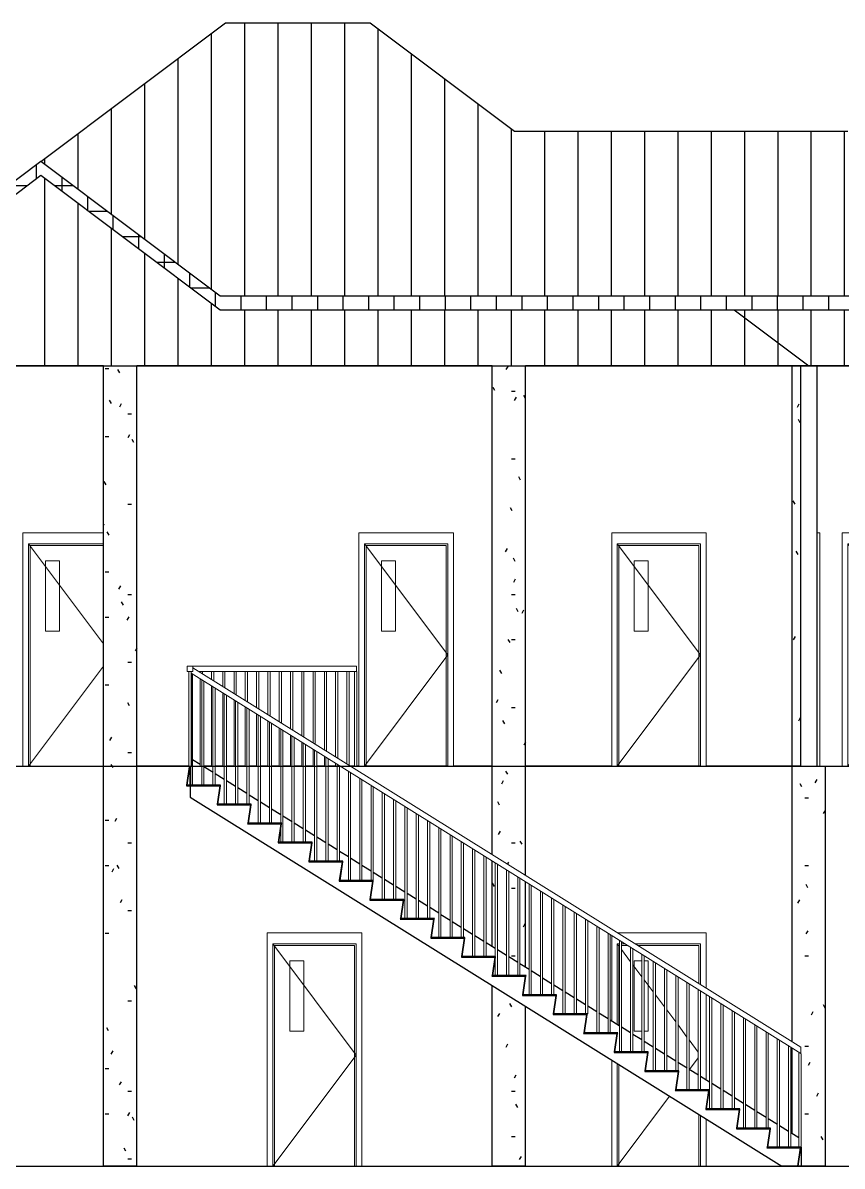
# Model space of a CAD drawing. Header units: millimetres. Extents: x 5566 to 76250, y 4768 to 55588.
# Drawn here: x 38304 to 45679, y 45300 to 55588 of the extents above; entities that cross this region are included whole.
import ezdxf

# ---------------------------------------------------------------- set-up
doc = ezdxf.new("R2010")
doc.units = ezdxf.units.MM
doc.layers.get('0').update_dxf_attribs({"color": 250})
for name, color, linetype, lineweight in [('A-DOOR', 255, 'Continuous', 15), ('A-DOOR-FRAM', 255, 'Continuous', 18), ('A-FLOR-HRAL', 255, 'Continuous', 9)]:
    doc.layers.add(name, color=color, linetype=linetype, lineweight=lineweight)
pattern_1 = [(0, (43717.83, 50443.75), (812.8, 203.2), [33.528, -576.072, 33.528, -576.072, -3251.2]), (0, (43717.83, 50443.75), (812.8, 203.2), [-1219.2, 33.528, -1185.672, 33.528, -576.072, -1422.4]), (0, (43717.83, 50443.75), (812.8, 203.2), [-3048, 33.528, -372.872, 33.528, -982.472]), (120, (44022.63, 50545.35), (-582.3764, 602.3054), [33.528, -576.072, 33.528, -3827.272]), (120, (44022.63, 50545.35), (-582.3764, 602.3054), [-643.128, -576.072, 33.528, -1185.672, -2032]), (120, (44022.63, 50545.35), (-582.3764, 602.3054), [-2438.4, 33.528, -576.072, 33.528, -1388.872]), (120, (44022.63, 50545.35), (-582.3764, 602.3054), [-3081.528, -372.872, 33.528, -982.472]), (240, (44124.23, 50951.75), (-230.4236, -805.5054), [33.528, -576.072, 33.528, -3827.272]), (240, (44124.23, 50951.75), (-230.4236, -805.5054), [-643.128, -576.072, 33.528, -1185.672, -2032]), (240, (44124.23, 50951.75), (-230.4236, -805.5054), [-2438.4, 33.528, -576.072, 33.528, -1388.872]), (240, (44124.23, 50951.75), (-230.4236, -805.5054), [-3081.528, -372.872, 33.528, -982.472])]

# ---------------------------------------------------------------- blocks, each defined once
blk = doc.blocks.new('M_Door-Passage-Single-Vision_Lite - 750 x 2000mm-V1-Section 3')
at = {"layer": 'A-DOOR'}
for p, q in [((-5447, 2000), (-4697, 1000)), ((-5295, 1848), (-5168, 1848)), ((-5295, 1213), (-5295, 1848)), ((-5168, 1848), (-5168, 1213)), ((-5168, 1213), (-5295, 1213)), ((-4697, 1000), (-5447, 0)), ((-5432, 0), (-4713, 0))]:
    blk.add_line(p, q, dxfattribs=at)
at = {"layer": 'A-DOOR-FRAM'}
for p, q in [((-4647, 2100), (-5497, 2100)), ((-5497, 2100), (-5497, 0)), ((-4647, 2100), (-4647, 0)), ((-5447, 2000), (-4697, 2000)), ((-5447, 0), (-5447, 2000)), ((-5432, 1984), (-4713, 1984)), ((-5432, 0), (-5432, 1984)), ((-4713, 1984), (-4713, 0)), ((-4697, 2000), (-4697, 0)), ((-5497, 0), (-5447, 0)), ((-5447, 0), (-5432, 0)), ((-4697, 0), (-4713, 0)), ((-4647, 0), (-4697, 0))]:
    blk.add_line(p, q, dxfattribs=at)
blk = doc.blocks.new('M_Door-Passage-Single-Vision_Lite - 750 x 2000mm-V2-Section 3')
at = {"layer": 'A-DOOR'}
for p, q in [((-2347, 2000), (-2328, 1974)), ((-2308, 1948), (-2227, 1839)), ((-2207, 1812), (-2125, 1703)), ((-2195, 1848), (-2125, 1848)), ((-2195, 1213), (-2195, 1848)), ((-2105, 1848), (-2068, 1848)), ((-2068, 1848), (-2068, 1213)), ((-2105, 1677), (-2023, 1568)), ((-2003, 1541), (-1922, 1432)), ((-1902, 1406), (-1820, 1297)), ((-1800, 1270), (-1719, 1161)), ((-2125, 1213), (-2195, 1213)), ((-2068, 1213), (-2105, 1213)), ((-1699, 1135), (-1617, 1026)), ((-1617, 974), (-1695, 870)), ((-1876, 629), (-2347, 0)), ((-2332, 0), (-1613, 0))]:
    blk.add_line(p, q, dxfattribs=at)
at = {"layer": 'A-DOOR-FRAM'}
for p, q in [((-2397, 2075), (-2397, 1308)), ((-1547, 2100), (-2343, 2100)), ((-1547, 2100), (-1547, 1604)), ((-2347, 2000), (-2328, 2000)), ((-2347, 1277), (-2347, 2000)), ((-2332, 1984), (-2328, 1984)), ((-2332, 1267), (-2332, 1984)), ((-2308, 2000), (-2277, 2000)), ((-2308, 1984), (-2251, 1984)), ((-2182, 2000), (-1597, 2000)), ((-2157, 1984), (-1613, 1984)), ((-1613, 1984), (-1613, 1645)), ((-1597, 2000), (-1597, 1636)), ((-1547, 1545), (-1547, 778)), ((-2397, 954), (-2397, 0)), ((-2347, 0), (-2347, 923)), ((-2332, 0), (-2332, 913)), ((-1613, 466), (-1613, 0)), ((-1597, 456), (-1597, 0)), ((-1547, 425), (-1547, 0)), ((-2397, 0), (-2347, 0)), ((-2347, 0), (-2332, 0)), ((-1597, 0), (-1613, 0)), ((-1547, 0), (-1597, 0))]:
    blk.add_line(p, q, dxfattribs=at)
blk = doc.blocks.new('M_Door-Passage-Single-Vision_Lite - 750 x 2000mm-V4-Section 3')
at = {"layer": 'A-DOOR'}
for p, q in [((-2347, 5600), (-1597, 4600)), ((-2195, 5448), (-2068, 5448)), ((-2195, 4813), (-2195, 5448)), ((-2068, 5448), (-2068, 4813)), ((-2068, 4813), (-2195, 4813)), ((-1597, 4600), (-2347, 3600))]:
    blk.add_line(p, q, dxfattribs=at)
at = {"layer": 'A-DOOR-FRAM'}
for p, q in [((-1547, 5700), (-2397, 5700)), ((-2397, 5700), (-2397, 3600)), ((-1547, 5700), (-1547, 3600)), ((-2347, 5600), (-1597, 5600)), ((-2347, 3600), (-2347, 5600)), ((-2332, 5584), (-1613, 5584)), ((-2332, 3600), (-2332, 5584)), ((-1613, 5584), (-1613, 3600)), ((-1597, 5600), (-1597, 3600)), ((-2397, 3600), (-2347, 3600)), ((-1547, 3600), (-1597, 3600))]:
    blk.add_line(p, q, dxfattribs=at)
blk = doc.blocks.new('M_Door-Passage-Single-Vision_Lite - 750 x 2000mm-V5-Section 3')
at = {"layer": 'A-DOOR'}
for p, q in [((-7647, 5600), (-6972, 4700)), ((-7495, 5448), (-7368, 5448)), ((-7495, 4813), (-7495, 5448)), ((-7368, 5448), (-7368, 4813)), ((-7368, 4813), (-7495, 4813)), ((-6972, 4500), (-7647, 3600)), ((-7632, 3600), (-6972, 3600))]:
    blk.add_line(p, q, dxfattribs=at)
at = {"layer": 'A-DOOR-FRAM'}
for p, q in [((-6972, 5700), (-7697, 5700)), ((-7697, 5700), (-7697, 3600)), ((-7647, 5600), (-6972, 5600)), ((-7647, 3600), (-7647, 5600)), ((-7632, 5584), (-6972, 5584)), ((-7632, 3600), (-7632, 5584)), ((-7697, 3600), (-7647, 3600)), ((-7647, 3600), (-7632, 3600))]:
    blk.add_line(p, q, dxfattribs=at)
blk = doc.blocks.new('M_Door-Passage-Single-Vision_Lite - 750 x 2000mm-V3-Section 3')
at = {"layer": 'A-DOOR-FRAM'}
for p, q in [((2478, 2100), (2453, 2100)), ((2478, 2100), (2478, 0)), ((2478, 0), (2453, 0))]:
    blk.add_line(p, q, dxfattribs=at)
blk = doc.blocks.new('Railing - 20mm-1718728-Section 3')
at = {"layer": 'A-FLOR-HRAL'}
for p, q in [((-6169, 4426), (-6169, 3429)), ((-6189, 3429), (-6189, 3600))]:
    blk.add_line(p, q, dxfattribs=at)
blk = doc.blocks.new('Railing - 20mm-1718726-Section 3')
at = {"layer": 'A-FLOR-HRAL'}
for p, q in [((-6087, 3429), (-6087, 4376)), ((-6067, 4363), (-6067, 3429))]:
    blk.add_line(p, q, dxfattribs=at)
blk = doc.blocks.new('Railing - 20mm-1718724-Section 3')
at = {"layer": 'A-FLOR-HRAL'}
for p, q in [((-5986, 3429), (-5986, 4312)), ((-5966, 4300), (-5966, 3429))]:
    blk.add_line(p, q, dxfattribs=at)
blk = doc.blocks.new('Railing - 20mm-1718722-Section 3')
at = {"layer": 'A-FLOR-HRAL'}
for p, q in [((-5884, 3257), (-5884, 4249)), ((-5864, 4236), (-5864, 3257))]:
    blk.add_line(p, q, dxfattribs=at)
blk = doc.blocks.new('Railing - 20mm-1718720-Section 3')
at = {"layer": 'A-FLOR-HRAL'}
for p, q in [((-5783, 3257), (-5783, 4185)), ((-5763, 4173), (-5763, 3257))]:
    blk.add_line(p, q, dxfattribs=at)
blk = doc.blocks.new('Railing - 20mm-1718718-Section 3')
at = {"layer": 'A-FLOR-HRAL'}
for p, q in [((-5681, 3257), (-5681, 4122)), ((-5661, 4110), (-5661, 3257))]:
    blk.add_line(p, q, dxfattribs=at)
blk = doc.blocks.new('Railing - 20mm-1718716-Section 3')
at = {"layer": 'A-FLOR-HRAL'}
for p, q in [((-5579, 3086), (-5579, 4059)), ((-5559, 4046), (-5559, 3086))]:
    blk.add_line(p, q, dxfattribs=at)
blk = doc.blocks.new('Railing - 20mm-1718714-Section 3')
at = {"layer": 'A-FLOR-HRAL'}
for p, q in [((-5478, 3086), (-5478, 3995)), ((-5458, 3983), (-5458, 3086))]:
    blk.add_line(p, q, dxfattribs=at)
blk = doc.blocks.new('Railing - 20mm-1718712-Section 3')
at = {"layer": 'A-FLOR-HRAL'}
for p, q in [((-5376, 3086), (-5376, 3932)), ((-5356, 3920), (-5356, 2914)), ((-5376, 3068), (-5376, 3080)), ((-5376, 2914), (-5376, 3027))]:
    blk.add_line(p, q, dxfattribs=at)
blk = doc.blocks.new('Railing - 20mm-1718710-Section 3')
at = {"layer": 'A-FLOR-HRAL'}
for p, q in [((-5275, 2914), (-5275, 3869)), ((-5255, 3856), (-5255, 2914))]:
    blk.add_line(p, q, dxfattribs=at)
blk = doc.blocks.new('Railing - 20mm-1718708-Section 3')
at = {"layer": 'A-FLOR-HRAL'}
for p, q in [((-5173, 2914), (-5173, 3805)), ((-5153, 3793), (-5153, 2914))]:
    blk.add_line(p, q, dxfattribs=at)
blk = doc.blocks.new('Railing - 20mm-1718706-Section 3')
at = {"layer": 'A-FLOR-HRAL'}
for p, q in [((-5071, 2743), (-5071, 3742)), ((-5051, 3730), (-5051, 2743))]:
    blk.add_line(p, q, dxfattribs=at)
blk = doc.blocks.new('Railing - 20mm-1718704-Section 3')
at = {"layer": 'A-FLOR-HRAL'}
for p, q in [((-4970, 2743), (-4970, 3679)), ((-4950, 3666), (-4950, 2743))]:
    blk.add_line(p, q, dxfattribs=at)
blk = doc.blocks.new('Railing - 20mm-1718702-Section 3')
at = {"layer": 'A-FLOR-HRAL'}
for p, q in [((-4868, 2743), (-4868, 3615)), ((-4848, 3603), (-4848, 2743))]:
    blk.add_line(p, q, dxfattribs=at)
blk = doc.blocks.new('Railing - 20mm-1718700-Section 3')
at = {"layer": 'A-FLOR-HRAL'}
for p, q in [((-4767, 2571), (-4767, 3552)), ((-4747, 3540), (-4747, 2571))]:
    blk.add_line(p, q, dxfattribs=at)
blk = doc.blocks.new('Railing - 20mm-1718698-Section 3')
at = {"layer": 'A-FLOR-HRAL'}
for p, q in [((-4665, 2571), (-4665, 3489)), ((-4645, 3476), (-4645, 2571))]:
    blk.add_line(p, q, dxfattribs=at)
blk = doc.blocks.new('Railing - 20mm-1718696-Section 3')
at = {"layer": 'A-FLOR-HRAL'}
for p, q in [((-4563, 2571), (-4563, 3425)), ((-4543, 3413), (-4543, 2571))]:
    blk.add_line(p, q, dxfattribs=at)
blk = doc.blocks.new('Railing - 20mm-1718694-Section 3')
at = {"layer": 'A-FLOR-HRAL'}
for p, q in [((-4462, 2400), (-4462, 3362)), ((-4442, 3350), (-4442, 2400))]:
    blk.add_line(p, q, dxfattribs=at)
blk = doc.blocks.new('Railing - 20mm-1718692-Section 3')
at = {"layer": 'A-FLOR-HRAL'}
for p, q in [((-4360, 2400), (-4360, 3299)), ((-4340, 3286), (-4340, 2400))]:
    blk.add_line(p, q, dxfattribs=at)
blk = doc.blocks.new('Railing - 20mm-1694394-Section 3')
at = {"layer": 'A-FLOR-HRAL'}
for p, q in [((-4259, 2229), (-4259, 3235)), ((-4239, 3223), (-4239, 2229))]:
    blk.add_line(p, q, dxfattribs=at)
blk = doc.blocks.new('Railing - 20mm-1694392-Section 3')
at = {"layer": 'A-FLOR-HRAL'}
for p, q in [((-4157, 2229), (-4157, 3172)), ((-4137, 3160), (-4137, 2229))]:
    blk.add_line(p, q, dxfattribs=at)
blk = doc.blocks.new('Railing - 20mm-1694390-Section 3')
at = {"layer": 'A-FLOR-HRAL'}
for p, q in [((-4055, 2229), (-4055, 3109)), ((-4035, 3096), (-4035, 2229))]:
    blk.add_line(p, q, dxfattribs=at)
blk = doc.blocks.new('Railing - 20mm-1694388-Section 3')
at = {"layer": 'A-FLOR-HRAL'}
for p, q in [((-3954, 2057), (-3954, 3045)), ((-3934, 3033), (-3934, 2057))]:
    blk.add_line(p, q, dxfattribs=at)
blk = doc.blocks.new('Railing - 20mm-1694386-Section 3')
at = {"layer": 'A-FLOR-HRAL'}
for p, q in [((-3852, 2057), (-3852, 2982)), ((-3832, 2970), (-3832, 2057))]:
    blk.add_line(p, q, dxfattribs=at)
blk = doc.blocks.new('Railing - 20mm-1694384-Section 3')
at = {"layer": 'A-FLOR-HRAL'}
for p, q in [((-3751, 2057), (-3751, 2919)), ((-3731, 2906), (-3731, 2057))]:
    blk.add_line(p, q, dxfattribs=at)
blk = doc.blocks.new('Railing - 20mm-1694382-Section 3')
at = {"layer": 'A-FLOR-HRAL'}
for p, q in [((-3649, 1886), (-3649, 2855)), ((-3629, 2843), (-3629, 1886))]:
    blk.add_line(p, q, dxfattribs=at)
blk = doc.blocks.new('Railing - 20mm-1694380-Section 3')
at = {"layer": 'A-FLOR-HRAL'}
for p, q in [((-3547, 1886), (-3547, 2792)), ((-3527, 2780), (-3527, 1886))]:
    blk.add_line(p, q, dxfattribs=at)
blk = doc.blocks.new('Railing - 20mm-1694378-Section 3')
at = {"layer": 'A-FLOR-HRAL'}
for p, q in [((-3446, 1886), (-3446, 2729)), ((-3426, 2716), (-3426, 1714)), ((-3446, 1714), (-3446, 1864))]:
    blk.add_line(p, q, dxfattribs=at)
blk = doc.blocks.new('Railing - 20mm-1694376-Section 3')
at = {"layer": 'A-FLOR-HRAL'}
for p, q in [((-3344, 1714), (-3344, 2665)), ((-3324, 2653), (-3324, 1714))]:
    blk.add_line(p, q, dxfattribs=at)
blk = doc.blocks.new('Railing - 20mm-1694374-Section 3')
at = {"layer": 'A-FLOR-HRAL'}
for p, q in [((-3243, 1714), (-3243, 2602)), ((-3223, 2590), (-3223, 1714))]:
    blk.add_line(p, q, dxfattribs=at)
blk = doc.blocks.new('Railing - 20mm-1694372-Section 3')
at = {"layer": 'A-FLOR-HRAL'}
for p, q in [((-3141, 1543), (-3141, 2539)), ((-3121, 2526), (-3121, 1543))]:
    blk.add_line(p, q, dxfattribs=at)
blk = doc.blocks.new('Railing - 20mm-1694370-Section 3')
at = {"layer": 'A-FLOR-HRAL'}
for p, q in [((-3039, 1543), (-3039, 2475)), ((-3019, 2463), (-3019, 1543))]:
    blk.add_line(p, q, dxfattribs=at)
blk = doc.blocks.new('Railing - 20mm-1694368-Section 3')
at = {"layer": 'A-FLOR-HRAL'}
for p, q in [((-2938, 1543), (-2938, 2412)), ((-2918, 2400), (-2918, 1543))]:
    blk.add_line(p, q, dxfattribs=at)
blk = doc.blocks.new('Railing - 20mm-1694366-Section 3')
at = {"layer": 'A-FLOR-HRAL'}
for p, q in [((-2836, 1371), (-2836, 2349)), ((-2816, 2336), (-2816, 1371))]:
    blk.add_line(p, q, dxfattribs=at)
blk = doc.blocks.new('Railing - 20mm-1694364-Section 3')
at = {"layer": 'A-FLOR-HRAL'}
for p, q in [((-2735, 1371), (-2735, 2285)), ((-2715, 2273), (-2715, 1371))]:
    blk.add_line(p, q, dxfattribs=at)
blk = doc.blocks.new('Railing - 20mm-1694362-Section 3')
at = {"layer": 'A-FLOR-HRAL'}
for p, q in [((-2633, 1371), (-2633, 2222)), ((-2613, 2210), (-2613, 1371)), ((-2618, 1371), (-2613, 1371))]:
    blk.add_line(p, q, dxfattribs=at)
blk = doc.blocks.new('Railing - 20mm-1694360-Section 3')
at = {"layer": 'A-FLOR-HRAL'}
for p, q in [((-2531, 1200), (-2531, 2159)), ((-2511, 2146), (-2511, 1200))]:
    blk.add_line(p, q, dxfattribs=at)
blk = doc.blocks.new('Railing - 20mm-1694358-Section 3')
at = {"layer": 'A-FLOR-HRAL'}
for p, q in [((-2430, 1200), (-2430, 2095)), ((-2410, 2083), (-2410, 1200))]:
    blk.add_line(p, q, dxfattribs=at)
blk = doc.blocks.new('Railing - 20mm-1694356-Section 3')
at = {"layer": 'A-FLOR-HRAL'}
for p, q in [((-2328, 1029), (-2328, 2032)), ((-2308, 2020), (-2308, 1029))]:
    blk.add_line(p, q, dxfattribs=at)
blk = doc.blocks.new('Railing - 20mm-1694354-Section 3')
at = {"layer": 'A-FLOR-HRAL'}
for p, q in [((-2227, 1029), (-2227, 1969)), ((-2207, 1956), (-2207, 1029))]:
    blk.add_line(p, q, dxfattribs=at)
blk = doc.blocks.new('Railing - 20mm-1694352-Section 3')
at = {"layer": 'A-FLOR-HRAL'}
for p, q in [((-2125, 1029), (-2125, 1905)), ((-2105, 1893), (-2105, 1029))]:
    blk.add_line(p, q, dxfattribs=at)
blk = doc.blocks.new('Railing - 20mm-1694350-Section 3')
at = {"layer": 'A-FLOR-HRAL'}
for p, q in [((-2023, 857), (-2023, 1842)), ((-2003, 1830), (-2003, 857))]:
    blk.add_line(p, q, dxfattribs=at)
blk = doc.blocks.new('Railing - 20mm-1694348-Section 3')
at = {"layer": 'A-FLOR-HRAL'}
for p, q in [((-1922, 857), (-1922, 1779)), ((-1902, 1766), (-1902, 857))]:
    blk.add_line(p, q, dxfattribs=at)
blk = doc.blocks.new('Railing - 20mm-1694346-Section 3')
at = {"layer": 'A-FLOR-HRAL'}
for p, q in [((-1820, 857), (-1820, 1715)), ((-1800, 1703), (-1800, 857))]:
    blk.add_line(p, q, dxfattribs=at)
blk = doc.blocks.new('Railing - 20mm-1694344-Section 3')
at = {"layer": 'A-FLOR-HRAL'}
for p, q in [((-1719, 686), (-1719, 1652)), ((-1699, 1640), (-1699, 686))]:
    blk.add_line(p, q, dxfattribs=at)
blk = doc.blocks.new('Railing - 20mm-1694342-Section 3')
at = {"layer": 'A-FLOR-HRAL'}
for p, q in [((-1617, 686), (-1617, 1589)), ((-1597, 1576), (-1597, 686))]:
    blk.add_line(p, q, dxfattribs=at)
blk = doc.blocks.new('Railing - 20mm-1694340-Section 3')
at = {"layer": 'A-FLOR-HRAL'}
for p, q in [((-1515, 514), (-1515, 1525)), ((-1495, 1513), (-1495, 514))]:
    blk.add_line(p, q, dxfattribs=at)
blk = doc.blocks.new('Railing - 20mm-1694338-Section 3')
at = {"layer": 'A-FLOR-HRAL'}
for p, q in [((-1414, 514), (-1414, 1462)), ((-1394, 1450), (-1394, 514))]:
    blk.add_line(p, q, dxfattribs=at)
blk = doc.blocks.new('Railing - 20mm-1694336-Section 3')
at = {"layer": 'A-FLOR-HRAL'}
for p, q in [((-1312, 514), (-1312, 1399)), ((-1292, 1386), (-1292, 514))]:
    blk.add_line(p, q, dxfattribs=at)
blk = doc.blocks.new('Railing - 20mm-1694334-Section 3')
at = {"layer": 'A-FLOR-HRAL'}
for p, q in [((-1211, 343), (-1211, 1335)), ((-1191, 1323), (-1191, 343))]:
    blk.add_line(p, q, dxfattribs=at)
blk = doc.blocks.new('Railing - 20mm-1694332-Section 3')
at = {"layer": 'A-FLOR-HRAL'}
for p, q in [((-1109, 343), (-1109, 1272)), ((-1089, 1260), (-1089, 343))]:
    blk.add_line(p, q, dxfattribs=at)
blk = doc.blocks.new('Railing - 20mm-1694330-Section 3')
at = {"layer": 'A-FLOR-HRAL'}
for p, q in [((-1007, 343), (-1007, 1209)), ((-987, 1196), (-987, 343))]:
    blk.add_line(p, q, dxfattribs=at)
blk = doc.blocks.new('Railing - 20mm-1694328-Section 3')
at = {"layer": 'A-FLOR-HRAL'}
for p, q in [((-906, 171), (-906, 1145)), ((-886, 1133), (-886, 171))]:
    blk.add_line(p, q, dxfattribs=at)
blk = doc.blocks.new('Railing - 20mm-1694326-Section 3')
at = {"layer": 'A-FLOR-HRAL'}
for p, q in [((-804, 171), (-804, 1082)), ((-784, 1070), (-784, 171))]:
    blk.add_line(p, q, dxfattribs=at)
blk = doc.blocks.new('Railing - 20mm-1694324-Section 3')
at = {"layer": 'A-FLOR-HRAL'}
for p, q in [((-6173, 4429), (-6173, 3429)), ((-6193, 3429), (-6193, 3600))]:
    blk.add_line(p, q, dxfattribs=at)
blk = doc.blocks.new('Railing - 20mm-1694322-Section 3')
at = {"layer": 'A-FLOR-HRAL'}
for p, q in [((-712, 171), (-712, 1025)), ((-692, 1012), (-692, 171))]:
    blk.add_line(p, q, dxfattribs=at)
blk = doc.blocks.new('Railing - Railing-1694290-Section 3')
for name in ['Railing - 20mm-1694324-Section 3', 'Railing - 20mm-1718728-Section 3', 'Railing - 20mm-1718726-Section 3', 'Railing - 20mm-1718724-Section 3', 'Railing - 20mm-1718722-Section 3', 'Railing - 20mm-1718720-Section 3', 'Railing - 20mm-1718718-Section 3', 'Railing - 20mm-1718716-Section 3', 'Railing - 20mm-1718714-Section 3', 'Railing - 20mm-1718712-Section 3', 'Railing - 20mm-1718710-Section 3', 'Railing - 20mm-1718708-Section 3', 'Railing - 20mm-1718706-Section 3', 'Railing - 20mm-1718704-Section 3', 'Railing - 20mm-1718702-Section 3', 'Railing - 20mm-1718700-Section 3', 'Railing - 20mm-1718698-Section 3', 'Railing - 20mm-1718696-Section 3', 'Railing - 20mm-1718694-Section 3', 'Railing - 20mm-1718692-Section 3', 'Railing - 20mm-1694394-Section 3', 'Railing - 20mm-1694392-Section 3', 'Railing - 20mm-1694390-Section 3', 'Railing - 20mm-1694388-Section 3', 'Railing - 20mm-1694386-Section 3', 'Railing - 20mm-1694384-Section 3', 'Railing - 20mm-1694382-Section 3', 'Railing - 20mm-1694380-Section 3', 'Railing - 20mm-1694378-Section 3', 'Railing - 20mm-1694376-Section 3', 'Railing - 20mm-1694374-Section 3', 'Railing - 20mm-1694372-Section 3', 'Railing - 20mm-1694370-Section 3', 'Railing - 20mm-1694368-Section 3', 'Railing - 20mm-1694366-Section 3', 'Railing - 20mm-1694364-Section 3', 'Railing - 20mm-1694362-Section 3', 'Railing - 20mm-1694360-Section 3', 'Railing - 20mm-1694358-Section 3', 'Railing - 20mm-1694356-Section 3', 'Railing - 20mm-1694354-Section 3', 'Railing - 20mm-1694352-Section 3', 'Railing - 20mm-1694350-Section 3', 'Railing - 20mm-1694348-Section 3', 'Railing - 20mm-1694346-Section 3', 'Railing - 20mm-1694344-Section 3', 'Railing - 20mm-1694342-Section 3', 'Railing - 20mm-1694340-Section 3', 'Railing - 20mm-1694338-Section 3', 'Railing - 20mm-1694336-Section 3', 'Railing - 20mm-1694334-Section 3', 'Railing - 20mm-1694332-Section 3', 'Railing - 20mm-1694330-Section 3', 'Railing - 20mm-1694328-Section 3', 'Railing - 20mm-1694326-Section 3', 'Railing - 20mm-1694322-Section 3']:
    blk.add_blockref(name, (0, 0))
blk = doc.blocks.new('Top Rail Type - Top Rail_Internal_-1694300-Section 3')
at = {"layer": 'A-FLOR-HRAL'}
for p, q in [((-6183, 4435), (-693, 1013)), ((-693, 1071), (-6168, 4484)), ((-693, 1071), (-693, 1013))]:
    blk.add_line(p, q, dxfattribs=at)
blk = doc.blocks.new('Railing - 20mm-V8-Section 3')
at = {"layer": 'A-FLOR-HRAL'}
for p, q in [((-4712, 3600), (-4712, 4450)), ((-4692, 3600), (-4692, 4450)), ((-4712, 3600), (-4692, 3600))]:
    blk.add_line(p, q, dxfattribs=at)
blk = doc.blocks.new('Railing - 20mm-V9-Section 3')
at = {"layer": 'A-FLOR-HRAL'}
for p, q in [((-6203, 4450), (-6203, 3600)), ((-6183, 3600), (-6183, 4450)), ((-6203, 3600), (-6183, 3600))]:
    blk.add_line(p, q, dxfattribs=at)
blk = doc.blocks.new('Railing - 20mm-V10-Section 3')
at = {"layer": 'A-FLOR-HRAL'}
for p, q in [((-6101, 4443), (-6101, 4450)), ((-6081, 4430), (-6081, 4450)), ((-6101, 3600), (-6101, 4384)), ((-6101, 3600), (-6087, 3600))]:
    blk.add_line(p, q, dxfattribs=at)
blk = doc.blocks.new('Railing - 20mm-V11-Section 3')
at = {"layer": 'A-FLOR-HRAL'}
for p, q in [((-5999, 4380), (-5999, 4450)), ((-5979, 4367), (-5979, 4450)), ((-5999, 3600), (-5999, 4321)), ((-5999, 3600), (-5986, 3600))]:
    blk.add_line(p, q, dxfattribs=at)
blk = doc.blocks.new('Railing - 20mm-V12-Section 3')
at = {"layer": 'A-FLOR-HRAL'}
for p, q in [((-5898, 4316), (-5898, 4450)), ((-5878, 4304), (-5878, 4450)), ((-5898, 3600), (-5898, 4257)), ((-5898, 3600), (-5884, 3600))]:
    blk.add_line(p, q, dxfattribs=at)
blk = doc.blocks.new('Railing - 20mm-V13-Section 3')
at = {"layer": 'A-FLOR-HRAL'}
for p, q in [((-5796, 4253), (-5796, 4450)), ((-5776, 4240), (-5776, 4450)), ((-5796, 3600), (-5796, 4194)), ((-5796, 3600), (-5783, 3600))]:
    blk.add_line(p, q, dxfattribs=at)
blk = doc.blocks.new('Railing - 20mm-V14-Section 3')
at = {"layer": 'A-FLOR-HRAL'}
for p, q in [((-5695, 4190), (-5695, 4450)), ((-5675, 4177), (-5675, 4450)), ((-5695, 3600), (-5695, 4131)), ((-5695, 3600), (-5681, 3600))]:
    blk.add_line(p, q, dxfattribs=at)
blk = doc.blocks.new('Railing - 20mm-V15-Section 3')
at = {"layer": 'A-FLOR-HRAL'}
for p, q in [((-5593, 4126), (-5593, 4450)), ((-5573, 4114), (-5573, 4450)), ((-5593, 3600), (-5593, 4067)), ((-5593, 3600), (-5579, 3600))]:
    blk.add_line(p, q, dxfattribs=at)
blk = doc.blocks.new('Railing - 20mm-V16-Section 3')
at = {"layer": 'A-FLOR-HRAL'}
for p, q in [((-5491, 4063), (-5491, 4450)), ((-5471, 4050), (-5471, 4450)), ((-5491, 3600), (-5491, 4004)), ((-5491, 3600), (-5478, 3600))]:
    blk.add_line(p, q, dxfattribs=at)
blk = doc.blocks.new('Railing - 20mm-V17-Section 3')
at = {"layer": 'A-FLOR-HRAL'}
for p, q in [((-5390, 4000), (-5390, 4450)), ((-5370, 3987), (-5370, 4450)), ((-5390, 3600), (-5390, 3941)), ((-5390, 3600), (-5376, 3600))]:
    blk.add_line(p, q, dxfattribs=at)
blk = doc.blocks.new('Railing - 20mm-V18-Section 3')
at = {"layer": 'A-FLOR-HRAL'}
for p, q in [((-5288, 3936), (-5288, 4450)), ((-5268, 3924), (-5268, 4450)), ((-5288, 3600), (-5288, 3877)), ((-5288, 3600), (-5275, 3600))]:
    blk.add_line(p, q, dxfattribs=at)
blk = doc.blocks.new('Railing - 20mm-V19-Section 3')
at = {"layer": 'A-FLOR-HRAL'}
for p, q in [((-5187, 3873), (-5187, 4450)), ((-5167, 3860), (-5167, 4450)), ((-5187, 3600), (-5187, 3814)), ((-5187, 3600), (-5173, 3600))]:
    blk.add_line(p, q, dxfattribs=at)
blk = doc.blocks.new('Railing - 20mm-V20-Section 3')
at = {"layer": 'A-FLOR-HRAL'}
for p, q in [((-5085, 3810), (-5085, 4450)), ((-5065, 3797), (-5065, 4450)), ((-5085, 3600), (-5085, 3751)), ((-5085, 3600), (-5071, 3600))]:
    blk.add_line(p, q, dxfattribs=at)
blk = doc.blocks.new('Railing - 20mm-V21-Section 3')
at = {"layer": 'A-FLOR-HRAL'}
for p, q in [((-4983, 3746), (-4983, 4450)), ((-4963, 3734), (-4963, 4450)), ((-4983, 3600), (-4983, 3687)), ((-4983, 3600), (-4970, 3600))]:
    blk.add_line(p, q, dxfattribs=at)
blk = doc.blocks.new('Railing - 20mm-V22-Section 3')
at = {"layer": 'A-FLOR-HRAL'}
for p, q in [((-4882, 3683), (-4882, 4450)), ((-4862, 3670), (-4862, 4450)), ((-4882, 3600), (-4882, 3624)), ((-4882, 3600), (-4868, 3600))]:
    blk.add_line(p, q, dxfattribs=at)
blk = doc.blocks.new('Railing - 20mm-V23-Section 3')
at = {"layer": 'A-FLOR-HRAL'}
for p, q in [((-4780, 3620), (-4780, 4450)), ((-4760, 3607), (-4760, 4450))]:
    blk.add_line(p, q, dxfattribs=at)
blk = doc.blocks.new('Railing - Railing-1718751-Section 3')
at = {"layer": 'A-FLOR-HRAL'}
for p, q in [((-6218, 4500), (-6218, 4450)), ((-6168, 4500), (-6218, 4500)), ((-6218, 4450), (-6168, 4450)), ((-6168, 4450), (-6168, 4500)), ((-4693, 4500), (-6168, 4500)), ((-4693, 4450), (-6112, 4450)), ((-4693, 4500), (-4693, 4450))]:
    blk.add_line(p, q, dxfattribs=at)
for name in ['Railing - 20mm-V9-Section 3', 'Railing - 20mm-V10-Section 3', 'Railing - 20mm-V11-Section 3', 'Railing - 20mm-V12-Section 3', 'Railing - 20mm-V13-Section 3', 'Railing - 20mm-V14-Section 3', 'Railing - 20mm-V15-Section 3', 'Railing - 20mm-V16-Section 3', 'Railing - 20mm-V17-Section 3', 'Railing - 20mm-V18-Section 3', 'Railing - 20mm-V19-Section 3', 'Railing - 20mm-V20-Section 3', 'Railing - 20mm-V21-Section 3', 'Railing - 20mm-V22-Section 3', 'Railing - 20mm-V23-Section 3', 'Railing - 20mm-V8-Section 3']:
    blk.add_blockref(name, (0, 0))
blk = doc.blocks.new('Top Rail Type - Top Rail_Internal_-1718892-Section 3')
at = {"layer": 'A-FLOR-HRAL'}
for p, q in [((-6218, 4500), (-6218, 4450)), ((-6168, 4500), (-6218, 4500)), ((-6218, 4450), (-6168, 4450)), ((-6168, 4450), (-6168, 4500)), ((-4693, 4500), (-6168, 4500)), ((-4693, 4450), (-6112, 4450)), ((-4693, 4500), (-4693, 4450))]:
    blk.add_line(p, q, dxfattribs=at)

msp = doc.modelspace()

# ---------------------------------------------------------------- hatches: boundary and pattern name
at = {"true_color": 0x000000}
h = msp.add_hatch(dxfattribs=at)
h.set_pattern_fill('FP_4', color=18, style=0, pattern_type=2)
h.set_pattern_definition([(90, (46001.52, 51749.36), (-300, 2e-14), [])])
h.paths.add_polyline_path([(43718.48372, 53129.45856), (47706.4698, 53129.45856), (45729.08121, 54612.5), (42729.08121, 54612.5), (41429.08121, 55587.5), (40129.08121, 55587.5), (38466.58121, 54340.625), (40081.4698, 53129.45856), (42041.941, 53129.45856)])
h = msp.add_hatch(dxfattribs=at)
h.set_pattern_fill('FP_2', color=18, style=0, pattern_type=2)
h.set_pattern_definition([(0, (43717.83, 50443.75), (0, 230), []), (90, (43717.83, 50443.75), (-230, 1e-14), [])])
h.paths.add_polyline_path([(48379.08121, 52500), (48379.08121, 52625), (47706.4698, 53129.45856), (40081.4698, 53129.45856), (38466.58121, 54340.625), (36179.08121, 52625), (36179.08121, 52500), (38466.58121, 54215.625), (40081.4698, 53004.45856), (47706.4698, 53004.45856)])
h = msp.add_hatch(dxfattribs=at)
h.set_pattern_fill('FP_3', color=18, style=0, pattern_type=2)
h.set_pattern_definition([(90, (46001.52, 57122.64), (-300, 2e-14), [])])
h.paths.add_polyline_path([(44329.08121, 52500), (45379.08121, 52500), (44706.4698, 53004.45856), (40081.4698, 53004.45856), (38466.58121, 54215.625), (36179.08121, 52500), (43718.48372, 52500)])
h = msp.add_hatch(dxfattribs=at)
h.set_pattern_fill('FP_5', color=18, style=0, pattern_type=2)
h.set_pattern_definition([(90, (46001.52, 55874.64), (-300, 2e-14), [])])
h.paths.add_polyline_path([(45395.02644, 52500), (48379.08121, 52500), (47706.4698, 53004.45856), (44706.4698, 53004.45856), (45379.08121, 52500)])
h = msp.add_hatch(dxfattribs=at)
h.set_pattern_fill('FP_1', color=18, style=0, pattern_type=2)
h.set_pattern_definition(pattern_1)
h.paths.add_polyline_path([(39329.08121, 45300), (39329.08121, 52500), (39029.08121, 52500), (39029.08121, 45300)])
h = msp.add_hatch(dxfattribs=at)
h.set_pattern_fill('FP_1', color=18, style=0, pattern_type=2)
h.set_pattern_definition(pattern_1)
h.paths.add_polyline_path([(42829.08121, 45300), (42829.08121, 46737.50058), (42529.08121, 46924.51357), (42529.08121, 45300)])
h.paths.add_polyline_path([(42829.08121, 47091.017), (42829.08121, 47858.40661), (42778.95836, 47889.65203), (42778.95836, 47122.26242)])
h.paths.add_polyline_path([(42758.95836, 47134.72995), (42758.95836, 47902.11956), (42677.35836, 47952.98709), (42677.35836, 47185.59748)])
h.paths.add_polyline_path([(42657.35836, 47198.06501), (42657.35836, 47965.45462), (42575.75836, 48016.32216), (42575.75836, 47248.93255)])
h.paths.add_polyline_path([(42555.75836, 47261.40008), (42555.75836, 48028.78969), (42529.08121, 48045.4196), (42529.08121, 47278.02999), (42555.09817, 47261.81162)])
h.paths.add_polyline_path([(42829.08121, 47917.32601), (42829.08121, 52500), (42529.08121, 52500), (42529.08121, 48104.339), (42677.35836, 48011.90649)])
h = msp.add_hatch(dxfattribs=at)
h.set_pattern_fill('FP_1', color=18, style=0, pattern_type=2)
h.set_pattern_definition(pattern_1)
h.paths.add_polyline_path([(45529.08121, 45300), (45529.08121, 48900), (45304.08121, 48900), (45304.08121, 52500), (45229.08121, 52500), (45229.08121, 46421.22212), (45308.95836, 46371.42857), (45309.45836, 45300), (45395.02644, 45300)])
h.paths.add_polyline_path([(45289.45836, 45557.2754), (45289.45836, 46324.66501), (45229.08121, 46362.30271), (45229.08121, 45594.9131), (45246.82208, 45583.85386)])
h = msp.add_hatch(dxfattribs=at)
h.set_pattern_fill('FP_1', color=18, style=0, pattern_type=2)
h.set_pattern_definition(pattern_1)
h.paths.add_polyline_path([(45304.08121, 48900), (45304.08121, 52500), (45229.08121, 52500), (45229.08121, 48900)])

# ---------------------------------------------------------------- linework, layer by layer
at = {"color": 18, "true_color": 0x000000}
for p, q in [((38466.58121, 54340.625), (40129.08121, 55587.5)), ((40129.08121, 55587.5), (41429.08121, 55587.5)), ((41429.08121, 55587.5), (42729.08121, 54612.5)), ((42729.08121, 54612.5), (45729.08121, 54612.5)), ((38466.58121, 54340.625), (36179.08121, 52625)), ((40081.4698, 53129.45856), (38466.58121, 54340.625)), ((36179.08121, 52500), (38466.58121, 54215.625)), ((38466.58121, 54215.625), (40081.4698, 53004.45856)), ((47706.4698, 53129.45856), (40081.4698, 53129.45856)), ((40081.4698, 53004.45856), (47706.4698, 53004.45856)), ((44706.4698, 53004.45856), (45379.08121, 52500)), ((27747.19159, 52500), (59688.46218, 52500)), ((39029.08121, 52500), (36329.08121, 52500)), ((39029.08121, 45300), (39029.08121, 52500)), ((39029.08121, 52500), (39329.08121, 52500)), ((42529.08121, 52500), (39329.08121, 52500)), ((39329.08121, 45300), (39329.08121, 52500)), ((42529.08121, 48104.339), (42529.08121, 52500)), ((42529.08121, 52500), (42829.08121, 52500)), ((45229.08121, 52500), (42829.08121, 52500)), ((42829.08121, 47917.32601), (42829.08121, 52500)), ((45229.08121, 46421.22212), (45229.08121, 52500)), ((45304.08121, 52500), (45229.08121, 52500)), ((45229.08121, 48900), (45229.08121, 52500)), ((45304.08121, 52500), (45229.08121, 52500)), ((45454.08121, 52500), (45304.08121, 52500)), ((45304.08121, 52500), (45304.08121, 48900)), ((45454.08121, 48900), (45454.08121, 52500)), ((48304.08121, 52500), (45454.08121, 52500)), ((27747.19159, 48900), (59688.46218, 48900)), ((39798.95836, 48900), (39329.08121, 48900)), ((39802.01989, 48894), (39777.89489, 48728.57143)), ((39783.95836, 48728.57143), (39808.08336, 48894)), ((39808.08336, 48894), (39802.01989, 48894)), ((39832.55836, 48958.9793), (39900.55836, 48916.58969)), ((40002.15836, 48900), (39934.15836, 48900)), ((39934.15836, 48895.64424), (40015.75836, 48844.7767)), ((40103.75836, 48900), (40035.75836, 48900)), ((40205.35836, 48900), (40137.35836, 48900)), ((40306.95836, 48900), (40238.95836, 48900)), ((40408.55836, 48900), (40340.55836, 48900)), ((40510.15836, 48900), (40442.15836, 48900)), ((40611.75836, 48900), (40543.75836, 48900)), ((40713.35836, 48900), (40645.35836, 48900)), ((40814.95836, 48900), (40746.95836, 48900)), ((40916.55836, 48900), (40848.55836, 48900)), ((41018.15836, 48900), (40950.15836, 48900)), ((41119.75836, 48900), (41051.75836, 48900)), ((41158.19181, 48900), (41153.35836, 48900)), ((41289.45836, 48900), (41252.70836, 48900)), ((41329.08121, 48900), (41309.45836, 48900)), ((42129.08121, 48900), (41379.08121, 48900)), ((42529.08121, 48900), (42179.08121, 48900)), ((43604.08121, 48900), (42829.08121, 48900)), ((44404.08121, 48900), (43654.08121, 48900)), ((45229.08121, 48900), (44454.08121, 48900)), ((45304.08121, 48900), (45229.08121, 48900)), ((45304.08121, 48900), (45454.08121, 48900)), ((45479.08121, 48900), (45679.08121, 48900)), ((45529.08121, 45300), (45529.08121, 48900)), ((40035.75836, 48832.30917), (40117.35836, 48781.44164)), ((40137.35836, 48768.97411), (40218.95836, 48718.10657)), ((39777.89489, 48728.57143), (39777.01989, 48722.57143)), ((39777.01989, 48722.57143), (40083.08336, 48722.57143)), ((40083.95836, 48728.57143), (39777.89489, 48728.57143)), ((39777.89489, 48728.57143), (39783.95836, 48728.57143)), ((39808.95836, 48722.57143), (39808.95836, 48620.17457)), ((40077.01989, 48722.57143), (40052.89489, 48557.14286)), ((40058.95836, 48557.14286), (40083.08336, 48722.57143)), ((40083.08336, 48722.57143), (40077.01989, 48722.57143)), ((40083.08336, 48722.57143), (40083.95836, 48728.57143)), ((40238.95836, 48705.63904), (40320.55836, 48654.77151)), ((39808.95836, 48620.17457), (45135.07173, 45300)), ((40052.89489, 48557.14286), (40052.01989, 48551.14286)), ((40358.95836, 48557.14286), (40052.89489, 48557.14286)), ((40052.89489, 48557.14286), (40058.95836, 48557.14286)), ((40340.55836, 48642.30398), (40422.15836, 48591.43644)), ((40358.08336, 48551.14286), (40358.95836, 48557.14286)), ((40442.15836, 48578.96891), (40523.75836, 48528.10138)), ((40052.01989, 48551.14286), (40358.08336, 48551.14286)), ((40352.01989, 48551.14286), (40327.89489, 48385.71429)), ((40333.95836, 48385.71429), (40358.08336, 48551.14286)), ((40358.08336, 48551.14286), (40352.01989, 48551.14286)), ((40543.75836, 48515.63385), (40625.35836, 48464.76631)), ((40327.89489, 48385.71429), (40327.01989, 48379.71429)), ((40327.01989, 48379.71429), (40633.08336, 48379.71429)), ((40633.95836, 48385.71429), (40327.89489, 48385.71429)), ((40327.89489, 48385.71429), (40333.95836, 48385.71429)), ((40627.01989, 48379.71429), (40602.89489, 48214.28571)), ((40608.95836, 48214.28571), (40633.08336, 48379.71429)), ((40633.08336, 48379.71429), (40627.01989, 48379.71429)), ((40633.08336, 48379.71429), (40633.95836, 48385.71429)), ((40645.35836, 48452.29878), (40726.95836, 48401.43125)), ((40746.95836, 48388.96372), (40828.55836, 48338.09618)), ((40848.55836, 48325.62865), (40930.15836, 48274.76112)), ((40950.15836, 48262.29359), (41031.75836, 48211.42605)), ((40602.89489, 48214.28571), (40602.01989, 48208.28571)), ((40602.01989, 48208.28571), (40908.08336, 48208.28571)), ((40908.95836, 48214.28571), (40602.89489, 48214.28571)), ((40602.89489, 48214.28571), (40608.95836, 48214.28571)), ((40902.01989, 48208.28571), (40877.89489, 48042.85714)), ((40883.95836, 48042.85714), (40908.08336, 48208.28571)), ((40908.08336, 48208.28571), (40902.01989, 48208.28571)), ((40908.08336, 48208.28571), (40908.95836, 48214.28571)), ((41051.75836, 48198.95852), (41133.35836, 48148.09099)), ((40877.89489, 48042.85714), (40877.01989, 48036.85714)), ((41183.95836, 48042.85714), (40877.89489, 48042.85714)), ((40877.89489, 48042.85714), (40883.95836, 48042.85714)), ((41153.35836, 48135.62346), (41234.95836, 48084.75592)), ((41183.08336, 48036.85714), (41183.95836, 48042.85714)), ((41254.95836, 48072.28839), (41336.55836, 48021.42086)), ((42529.08121, 47278.02999), (42529.08121, 48045.4196)), ((40877.01989, 48036.85714), (41183.08336, 48036.85714)), ((41177.01989, 48036.85714), (41152.89489, 47871.42857)), ((41158.95836, 47871.42857), (41183.08336, 48036.85714)), ((41183.08336, 48036.85714), (41177.01989, 48036.85714)), ((41356.55836, 48008.95333), (41438.15836, 47958.08579)), ((41458.15836, 47945.61826), (41539.75836, 47894.75073)), ((41152.89489, 47871.42857), (41152.01989, 47865.42857)), ((41152.01989, 47865.42857), (41458.08336, 47865.42857)), ((41458.95836, 47871.42857), (41152.89489, 47871.42857)), ((41152.89489, 47871.42857), (41158.95836, 47871.42857)), ((41452.01989, 47865.42857), (41427.89489, 47700)), ((41433.95836, 47700), (41458.08336, 47865.42857)), ((41458.08336, 47865.42857), (41452.01989, 47865.42857)), ((41458.08336, 47865.42857), (41458.95836, 47871.42857)), ((41559.75836, 47882.2832), (41641.35836, 47831.41566)), ((42829.08121, 47091.017), (42829.08121, 47858.40661)), ((41661.35836, 47818.94813), (41742.95836, 47768.0806)), ((41762.95836, 47755.61307), (41844.55836, 47704.74553)), ((41427.89489, 47700), (41427.01989, 47694)), ((41427.01989, 47694), (41733.08336, 47694)), ((41733.95836, 47700), (41427.89489, 47700)), ((41427.89489, 47700), (41433.95836, 47700)), ((41727.01989, 47694), (41702.89489, 47528.57143)), ((41708.95836, 47528.57143), (41733.08336, 47694)), ((41733.08336, 47694), (41727.01989, 47694)), ((41733.08336, 47694), (41733.95836, 47700)), ((41864.55836, 47692.278), (41946.15836, 47641.41047)), ((41702.89489, 47528.57143), (41702.01989, 47522.57143)), ((42008.95836, 47528.57143), (41702.89489, 47528.57143)), ((41702.89489, 47528.57143), (41708.95836, 47528.57143)), ((41966.15836, 47628.94294), (42047.75836, 47578.0754)), ((42008.08336, 47522.57143), (42008.95836, 47528.57143)), ((42067.75836, 47565.60787), (42149.35836, 47514.74034)), ((41702.01989, 47522.57143), (42008.08336, 47522.57143)), ((42002.01989, 47522.57143), (41977.89489, 47357.14286)), ((41983.95836, 47357.14286), (42008.08336, 47522.57143)), ((42008.08336, 47522.57143), (42002.01989, 47522.57143)), ((42169.35836, 47502.27281), (42250.95836, 47451.40527)), ((42270.95836, 47438.93774), (42352.55836, 47388.07021)), ((41977.89489, 47357.14286), (41977.01989, 47351.14286)), ((41977.01989, 47351.14286), (42283.08336, 47351.14286)), ((42283.95836, 47357.14286), (41977.89489, 47357.14286)), ((41977.89489, 47357.14286), (41983.95836, 47357.14286)), ((42277.01989, 47351.14286), (42252.89489, 47185.71429)), ((42258.95836, 47185.71429), (42283.08336, 47351.14286)), ((42283.08336, 47351.14286), (42277.01989, 47351.14286)), ((42283.08336, 47351.14286), (42283.95836, 47357.14286)), ((42372.55836, 47375.60268), (42454.15836, 47324.73514)), ((42474.15836, 47312.26761), (42555.09817, 47261.81162)), ((42575.75836, 47248.93255), (42657.35836, 47198.06501)), ((42252.89489, 47185.71429), (42252.01989, 47179.71429)), ((42252.01989, 47179.71429), (42558.08336, 47179.71429)), ((42558.95836, 47185.71429), (42252.89489, 47185.71429)), ((42252.89489, 47185.71429), (42258.95836, 47185.71429)), ((42552.01989, 47179.71429), (42527.89489, 47014.28571)), ((42533.95836, 47014.28571), (42558.08336, 47179.71429)), ((42558.08336, 47179.71429), (42552.01989, 47179.71429)), ((42558.08336, 47179.71429), (42558.95836, 47185.71429)), ((42677.35836, 47185.59748), (42758.95836, 47134.72995)), ((42778.95836, 47122.26242), (42860.55836, 47071.39488)), ((42527.89489, 47014.28571), (42527.01989, 47008.28571)), ((42833.95836, 47014.28571), (42527.89489, 47014.28571)), ((42527.89489, 47014.28571), (42533.95836, 47014.28571)), ((42833.08336, 47008.28571), (42833.95836, 47014.28571)), ((42880.55836, 47058.92735), (42962.15836, 47008.05982)), ((42527.01989, 47008.28571), (42833.08336, 47008.28571)), ((42529.08121, 45300), (42529.08121, 46924.51357)), ((42827.01989, 47008.28571), (42802.89489, 46842.85714)), ((42808.95836, 46842.85714), (42833.08336, 47008.28571)), ((42833.08336, 47008.28571), (42827.01989, 47008.28571)), ((42982.15836, 46995.59229), (43063.75836, 46944.72475)), ((43083.75836, 46932.25722), (43165.35836, 46881.38969)), ((42802.89489, 46842.85714), (42802.01989, 46836.85714)), ((42802.01989, 46836.85714), (43108.08336, 46836.85714)), ((43108.95836, 46842.85714), (42802.89489, 46842.85714)), ((42802.89489, 46842.85714), (42808.95836, 46842.85714)), ((43102.01989, 46836.85714), (43077.89489, 46671.42857)), ((43083.95836, 46671.42857), (43108.08336, 46836.85714)), ((43108.08336, 46836.85714), (43102.01989, 46836.85714)), ((43108.08336, 46836.85714), (43108.95836, 46842.85714)), ((43185.35836, 46868.92216), (43266.95836, 46818.05462)), ((42829.08121, 45300), (42829.08121, 46737.50058)), ((43286.95836, 46805.58709), (43368.55836, 46754.71956)), ((43388.55836, 46742.25203), (43470.15836, 46691.38449)), ((43077.89489, 46671.42857), (43077.01989, 46665.42857)), ((43077.01989, 46665.42857), (43383.08336, 46665.42857)), ((43383.95836, 46671.42857), (43077.89489, 46671.42857)), ((43077.89489, 46671.42857), (43083.95836, 46671.42857)), ((43377.01989, 46665.42857), (43352.89489, 46500)), ((43358.95836, 46500), (43383.08336, 46665.42857)), ((43383.08336, 46665.42857), (43377.01989, 46665.42857)), ((43383.08336, 46665.42857), (43383.95836, 46671.42857)), ((43490.15836, 46678.91696), (43571.75836, 46628.04943)), ((43591.75836, 46615.5819), (43673.35836, 46564.71437)), ((43352.89489, 46500), (43352.01989, 46494)), ((43658.95836, 46500), (43352.89489, 46500)), ((43352.89489, 46500), (43358.95836, 46500)), ((43658.08336, 46494), (43658.95836, 46500)), ((43693.35836, 46552.24683), (43774.95836, 46501.3793)), ((43352.01989, 46494), (43658.08336, 46494)), ((43652.01989, 46494), (43627.89489, 46328.57143)), ((43633.95836, 46328.57143), (43658.08336, 46494)), ((43658.08336, 46494), (43652.01989, 46494)), ((43794.95836, 46488.91177), (43876.55836, 46438.04424)), ((43896.55836, 46425.5767), (43978.15836, 46374.70917)), ((43627.89489, 46328.57143), (43627.01989, 46322.57143)), ((43627.01989, 46322.57143), (43933.08336, 46322.57143)), ((43933.95836, 46328.57143), (43627.89489, 46328.57143)), ((43627.89489, 46328.57143), (43633.95836, 46328.57143)), ((43927.01989, 46322.57143), (43902.89489, 46157.14286)), ((43908.95836, 46157.14286), (43933.08336, 46322.57143)), ((43933.08336, 46322.57143), (43927.01989, 46322.57143)), ((43933.08336, 46322.57143), (43933.95836, 46328.57143)), ((43998.15836, 46362.24164), (44079.75836, 46311.37411)), ((44099.75836, 46298.90657), (44181.35836, 46248.03904)), ((45229.08121, 45594.9131), (45229.08121, 46362.30271)), ((44201.35836, 46235.57151), (44282.95836, 46184.70398)), ((43902.89489, 46157.14286), (43902.01989, 46151.14286)), ((43902.01989, 46151.14286), (44208.08336, 46151.14286)), ((44208.95836, 46157.14286), (43902.89489, 46157.14286)), ((43902.89489, 46157.14286), (43908.95836, 46157.14286)), ((44202.01989, 46151.14286), (44177.89489, 45985.71429)), ((44183.95836, 45985.71429), (44208.08336, 46151.14286)), ((44208.08336, 46151.14286), (44202.01989, 46151.14286)), ((44208.08336, 46151.14286), (44208.95836, 46157.14286)), ((44302.95836, 46172.23644), (44384.55836, 46121.36891)), ((44404.55836, 46108.90138), (44486.15836, 46058.03385)), ((44177.89489, 45985.71429), (44177.01989, 45979.71429)), ((44483.95836, 45985.71429), (44177.89489, 45985.71429)), ((44177.89489, 45985.71429), (44183.95836, 45985.71429)), ((44483.08336, 45979.71429), (44483.95836, 45985.71429)), ((44506.15836, 46045.56631), (44587.75836, 45994.69878)), ((44177.01989, 45979.71429), (44483.08336, 45979.71429)), ((44477.01989, 45979.71429), (44452.89489, 45814.28571)), ((44458.95836, 45814.28571), (44483.08336, 45979.71429)), ((44483.08336, 45979.71429), (44477.01989, 45979.71429)), ((44607.75836, 45982.23125), (44689.35836, 45931.36372)), ((44709.35836, 45918.89618), (44790.95836, 45868.02865)), ((44452.89489, 45814.28571), (44452.01989, 45808.28571)), ((44452.01989, 45808.28571), (44758.08336, 45808.28571)), ((44758.95836, 45814.28571), (44452.89489, 45814.28571)), ((44452.89489, 45814.28571), (44458.95836, 45814.28571)), ((44752.01989, 45808.28571), (44727.89489, 45642.85714)), ((44733.95836, 45642.85714), (44758.08336, 45808.28571)), ((44758.08336, 45808.28571), (44752.01989, 45808.28571)), ((44758.08336, 45808.28571), (44758.95836, 45814.28571)), ((44810.95836, 45855.56112), (44892.55836, 45804.69359)), ((44912.55836, 45792.22605), (44994.15836, 45741.35852)), ((45014.15836, 45728.89099), (45095.75836, 45678.02346)), ((44727.89489, 45642.85714), (44727.01989, 45636.85714)), ((44727.01989, 45636.85714), (45033.08336, 45636.85714)), ((45033.95836, 45642.85714), (44727.89489, 45642.85714)), ((44727.89489, 45642.85714), (44733.95836, 45642.85714)), ((45027.01989, 45636.85714), (45002.89489, 45471.42857)), ((45008.95836, 45471.42857), (45033.08336, 45636.85714)), ((45033.08336, 45636.85714), (45027.01989, 45636.85714)), ((45033.08336, 45636.85714), (45033.95836, 45642.85714)), ((45115.75836, 45665.55592), (45197.35836, 45614.68839)), ((45217.35836, 45602.22086), (45289.45836, 45557.2754)), ((45002.89489, 45471.42857), (45002.01989, 45465.42857)), ((45308.95836, 45471.42857), (45002.89489, 45471.42857)), ((45002.89489, 45471.42857), (45008.95836, 45471.42857)), ((45308.08336, 45465.42857), (45308.95836, 45471.42857)), ((45308.95836, 45471.42857), (45308.95836, 45300)), ((45002.01989, 45465.42857), (45308.08336, 45465.42857)), ((45302.01989, 45465.42857), (45277.89489, 45300)), ((45283.95836, 45300), (45308.08336, 45465.42857)), ((45308.08336, 45465.42857), (45302.01989, 45465.42857)), ((27747.19159, 45300), (59688.46218, 45300)), ((38154.08121, 45300), (39029.08121, 45300)), ((39329.08121, 45300), (39029.08121, 45300)), ((39329.08121, 45300), (40504.08121, 45300)), ((41354.08121, 45300), (42529.08121, 45300)), ((42829.08121, 45300), (42529.08121, 45300)), ((42829.08121, 45300), (43604.08121, 45300)), ((44454.08121, 45300), (45135.07173, 45300)), ((45277.89489, 45300), (45135.07173, 45300)), ((45277.89489, 45300), (45283.95836, 45300)), ((45308.95836, 45300), (45283.95836, 45300)), ((45529.08121, 45300), (45308.95836, 45300)), ((45529.08121, 45300), (48229.08121, 45300))]:
    msp.add_line(p, q, dxfattribs=at)

# ---------------------------------------------------------------- block references
for name, p in [('M_Door-Passage-Single-Vision_Lite - 750 x 2000mm-V5-Section 3', (46001.51784, 45300)), ('M_Door-Passage-Single-Vision_Lite - 750 x 2000mm-V4-Section 3', (43726.51784, 45300)), ('M_Door-Passage-Single-Vision_Lite - 750 x 2000mm-V4-Section 3', (46001.51784, 45300)), ('M_Door-Passage-Single-Vision_Lite - 750 x 2000mm-V3-Section 3', (43001.51784, 48900)), ('M_Door-Passage-Single-Vision_Lite - 750 x 2000mm-V1-Section 3', (51176.51784, 48900)), ('Railing - Railing-1718751-Section 3', (46001.51784, 45300)), ('Top Rail Type - Top Rail_Internal_-1718892-Section 3', (46001.51784, 45300)), ('Railing - Railing-1694290-Section 3', (46001.51784, 45300)), ('Top Rail Type - Top Rail_Internal_-1694300-Section 3', (46001.51784, 45300)), ('M_Door-Passage-Single-Vision_Lite - 750 x 2000mm-V1-Section 3', (46001.51784, 45300)), ('M_Door-Passage-Single-Vision_Lite - 750 x 2000mm-V2-Section 3', (46001.51784, 45300))]:
    msp.add_blockref(name, p, dxfattribs=at)

doc.saveas('drawing.dxf')
